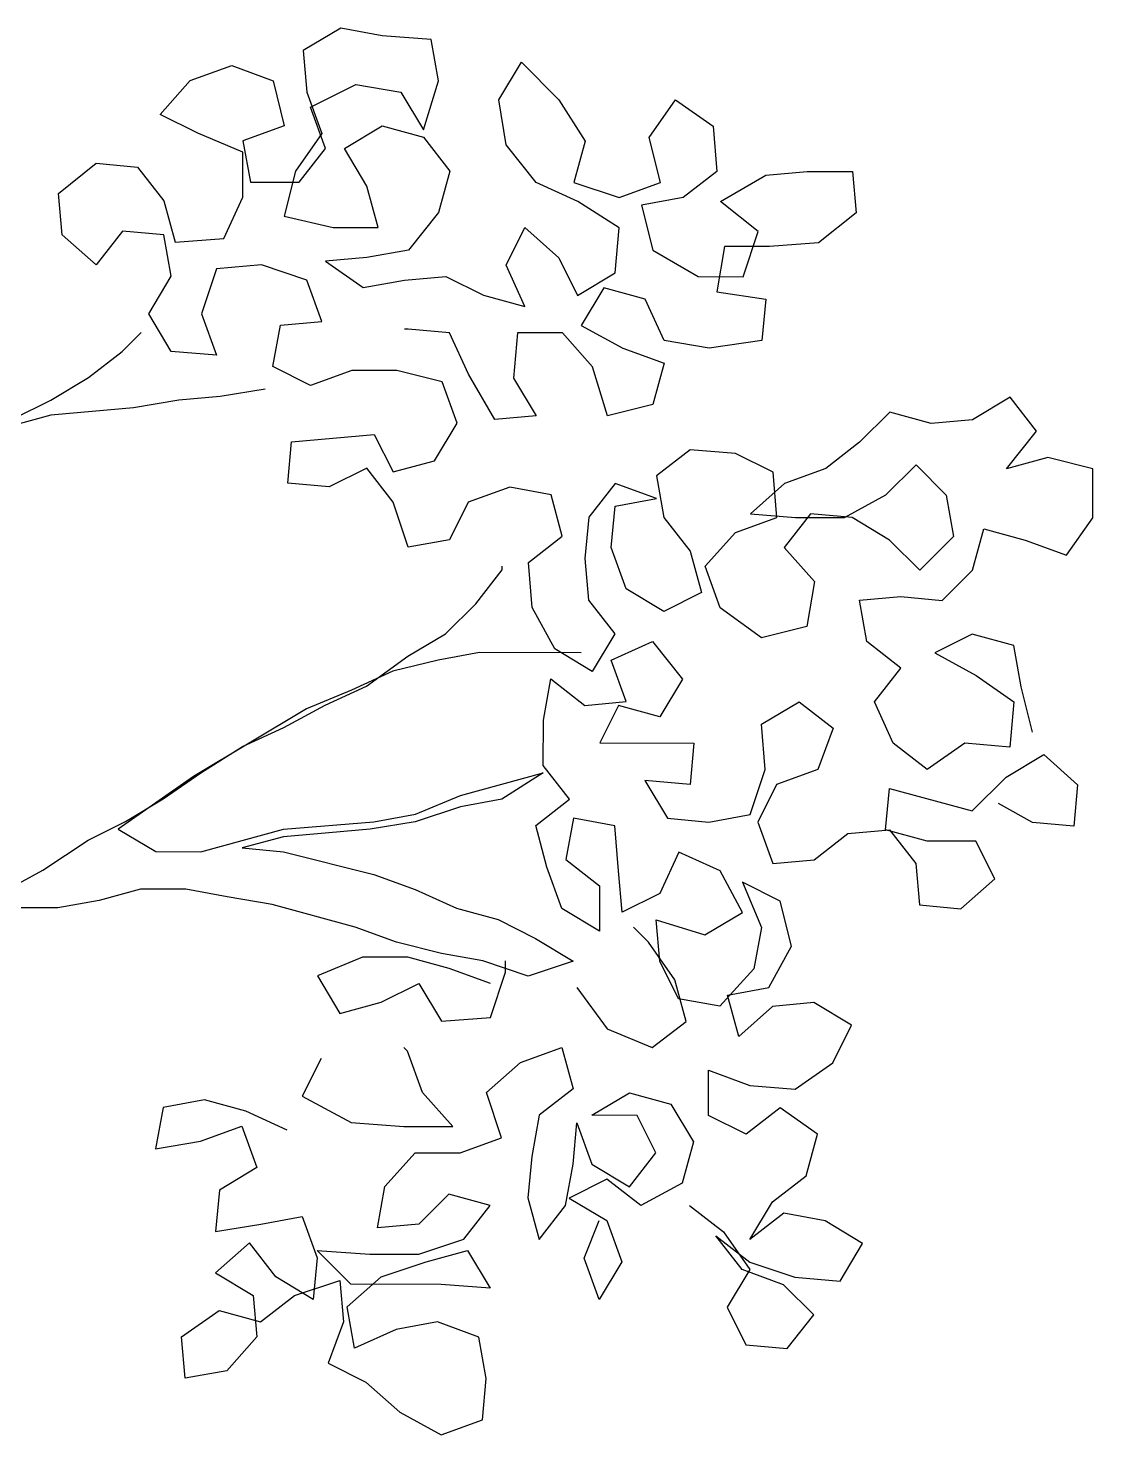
# Model space of a CAD drawing. Header units: millimetres. Extents: x 684983 to 685377, y 990360 to 990509.
# Drawn here: x 685005.0572 to 685005.2741, y 990364.4766 to 990364.7633 of the extents above; entities that cross this region are included whole.
import ezdxf

# ---------------------------------------------------------------- set-up
doc = ezdxf.new("R2010")
doc.units = ezdxf.units.MM
doc.layers.add('JACK  FRUIT TREE', color=7, linetype='Continuous')

# ---------------------------------------------------------------- blocks, each defined once
blk = doc.blocks.new('JT')
at = {"color": 3}
for p, q in [((0.58548, 1.18347, 157.72663), (0.5735, 1.1763, 157.72663)), ((0.59863, 1.18106, 157.72663), (0.58548, 1.18347, 157.72663)), ((0.61419, 1.17985, 157.72663), (0.59863, 1.18106, 157.72663)), ((0.61657, 1.16669, 157.72663), (0.61419, 1.17985, 157.72663)), ((0.5735, 1.1763, 157.72663), (0.57469, 1.16314, 157.72663)), ((0.63571, 1.16069, 157.72663), (0.6429, 1.17265, 157.72663)), ((0.6429, 1.17265, 157.72663), (0.65485, 1.16067, 157.72663)), ((0.5376, 1.16676, 157.72663), (0.55077, 1.17153, 157.72663)), ((0.55077, 1.17153, 157.72663), (0.56392, 1.16674, 157.72663)), ((0.52802, 1.156, 157.72663), (0.5376, 1.16676, 157.72663)), ((0.56392, 1.16674, 157.72663), (0.5675, 1.15237, 157.72663)), ((0.57588, 1.15835, 157.72663), (0.59024, 1.16551, 157.72663)), ((0.59024, 1.16551, 157.72663), (0.6046, 1.16311, 157.72663)), ((0.61177, 1.15114, 157.72663), (0.61657, 1.16669, 157.72663)), ((0.57469, 1.16314, 157.72663), (0.57946, 1.14997, 157.72663)), ((0.6046, 1.16311, 157.72663), (0.61177, 1.15114, 157.72663)), ((0.63809, 1.14633, 157.72663), (0.63571, 1.16069, 157.72663)), ((0.65485, 1.16067, 157.72663), (0.66321, 1.1475, 157.72663)), ((0.68355, 1.14868, 157.72663), (0.69194, 1.16064, 157.72663)), ((0.69194, 1.16064, 157.72663), (0.7039, 1.15225, 157.72663)), ((0.53998, 1.15001, 157.72663), (0.52802, 1.156, 157.72663)), ((0.58065, 1.14518, 157.72663), (0.57588, 1.15835, 157.72663)), ((0.5675, 1.15237, 157.72663), (0.55433, 1.1476, 157.72663)), ((0.58664, 1.14518, 157.72663), (0.59861, 1.15235, 157.72663)), ((0.59861, 1.15235, 157.72663), (0.61177, 1.14874, 157.72663)), ((0.7039, 1.15225, 157.72663), (0.70508, 1.13789, 157.72663)), ((0.55433, 1.14401, 157.72663), (0.53998, 1.15001, 157.72663)), ((0.55433, 1.1476, 157.72663), (0.55672, 1.13444, 157.72663)), ((0.57946, 1.14997, 157.72663), (0.57108, 1.13801, 157.72663)), ((0.61177, 1.14874, 157.72663), (0.62013, 1.13797, 157.72663)), ((0.64765, 1.13435, 157.72663), (0.63809, 1.14633, 157.72663)), ((0.66321, 1.1475, 157.72663), (0.65961, 1.13434, 157.72663)), ((0.68713, 1.13432, 157.72663), (0.68355, 1.14868, 157.72663)), ((0.55432, 1.12965, 157.72663), (0.55433, 1.14401, 157.72663)), ((0.57227, 1.13442, 157.72663), (0.58065, 1.14518, 157.72663)), ((0.5938, 1.13321, 157.72663), (0.58664, 1.14518, 157.72663)), ((0.49569, 1.1309, 157.72663), (0.50767, 1.14046, 157.72663)), ((0.50767, 1.14046, 157.72663), (0.52083, 1.13926, 157.72663)), ((0.52083, 1.13926, 157.72663), (0.52919, 1.12848, 157.72663)), ((0.57108, 1.13801, 157.72663), (0.56747, 1.12366, 157.72663)), ((0.62013, 1.13797, 157.72663), (0.61653, 1.12481, 157.72663)), ((0.70508, 1.13789, 157.72663), (0.6943, 1.12953, 157.72663)), ((0.70627, 1.12832, 157.72663), (0.72063, 1.13668, 157.72663)), ((0.72063, 1.13668, 157.72663), (0.73379, 1.13786, 157.72663)), ((0.73379, 1.13786, 157.72663), (0.74815, 1.13785, 157.72663)), ((0.74815, 1.13785, 157.72663), (0.74934, 1.12469, 157.72663)), ((0.55672, 1.13444, 157.72663), (0.57227, 1.13442, 157.72663)), ((0.59738, 1.12004, 157.72663), (0.5938, 1.13321, 157.72663)), ((0.6608, 1.12836, 157.72663), (0.64765, 1.13435, 157.72663)), ((0.65961, 1.13434, 157.72663), (0.67396, 1.12954, 157.72663)), ((0.67396, 1.12954, 157.72663), (0.68713, 1.13432, 157.72663)), ((0.49688, 1.11774, 157.72663), (0.49569, 1.1309, 157.72663)), ((0.52919, 1.12848, 157.72663), (0.53277, 1.11532, 157.72663)), ((0.54832, 1.1165, 157.72663), (0.55432, 1.12965, 157.72663)), ((0.67396, 1.11997, 157.72663), (0.6608, 1.12836, 157.72663)), ((0.6943, 1.12953, 157.72663), (0.68114, 1.12714, 157.72663)), ((0.71822, 1.11874, 157.72663), (0.70627, 1.12832, 157.72663)), ((0.56747, 1.12366, 157.72663), (0.58302, 1.12006, 157.72663)), ((0.61653, 1.12481, 157.72663), (0.60695, 1.11286, 157.72663)), ((0.68114, 1.12714, 157.72663), (0.68472, 1.11278, 157.72663)), ((0.74934, 1.12469, 157.72663), (0.73736, 1.11513, 157.72663)), ((0.51602, 1.11892, 157.72663), (0.50764, 1.10816, 157.72663)), ((0.52918, 1.11771, 157.72663), (0.51602, 1.11892, 157.72663)), ((0.58302, 1.12006, 157.72663), (0.59738, 1.12004, 157.72663)), ((0.63805, 1.10804, 157.72663), (0.64404, 1.12, 157.72663)), ((0.64404, 1.12, 157.72663), (0.6548, 1.11042, 157.72663)), ((0.67275, 1.10562, 157.72663), (0.67396, 1.11997, 157.72663)), ((0.50764, 1.10816, 157.72663), (0.49688, 1.11774, 157.72663)), ((0.53156, 1.10455, 157.72663), (0.52918, 1.11771, 157.72663)), ((0.53277, 1.11532, 157.72663), (0.54832, 1.1165, 157.72663)), ((0.71342, 1.10438, 157.72663), (0.71822, 1.11874, 157.72663)), ((0.73736, 1.11513, 157.72663), (0.72181, 1.11395, 157.72663)), ((0.59378, 1.11047, 157.72663), (0.58062, 1.10929, 157.72663)), ((0.60695, 1.11286, 157.72663), (0.59378, 1.11047, 157.72663)), ((0.6548, 1.11042, 157.72663), (0.66077, 1.09845, 157.72663)), ((0.68472, 1.11278, 157.72663), (0.69907, 1.1044, 157.72663)), ((0.70745, 1.11396, 157.72663), (0.70504, 1.0996, 157.72663)), ((0.72181, 1.11395, 157.72663), (0.70745, 1.11396, 157.72663)), ((0.54592, 1.10693, 157.72663), (0.54112, 1.09258, 157.72663)), ((0.56028, 1.10811, 157.72663), (0.54592, 1.10693, 157.72663)), ((0.57463, 1.10331, 157.72663), (0.56028, 1.10811, 157.72663)), ((0.58062, 1.10929, 157.72663), (0.59258, 1.1009, 157.72663)), ((0.64402, 1.09487, 157.72663), (0.63805, 1.10804, 157.72663)), ((0.66077, 1.09845, 157.72663), (0.67275, 1.10562, 157.72663)), ((0.52437, 1.09259, 157.72663), (0.53156, 1.10455, 157.72663)), ((0.57941, 1.09015, 157.72663), (0.57463, 1.10331, 157.72663)), ((0.59258, 1.1009, 157.72663), (0.60574, 1.10328, 157.72663)), ((0.60574, 1.10328, 157.72663), (0.6189, 1.10447, 157.72663)), ((0.6189, 1.10447, 157.72663), (0.63086, 1.09848, 157.72663)), ((0.69907, 1.1044, 157.72663), (0.71342, 1.10438, 157.72663)), ((0.63086, 1.09848, 157.72663), (0.64402, 1.09487, 157.72663)), ((0.66915, 1.10083, 157.72663), (0.66196, 1.08888, 157.72663)), ((0.68231, 1.09723, 157.72663), (0.66915, 1.10083, 157.72663)), ((0.68828, 1.08407, 157.72663), (0.68231, 1.09723, 157.72663)), ((0.70504, 1.0996, 157.72663), (0.7206, 1.0972, 157.72663)), ((0.7206, 1.0972, 157.72663), (0.71939, 1.08404, 157.72663)), ((0.53154, 1.08062, 157.72663), (0.52437, 1.09259, 157.72663)), ((0.54112, 1.09258, 157.72663), (0.5459, 1.07941, 157.72663)), ((0.56384, 1.0758, 157.72663), (0.56625, 1.08896, 157.72663)), ((0.56625, 1.08896, 157.72663), (0.57941, 1.09015, 157.72663)), ((0.60692, 1.08773, 157.72663), (0.60573, 1.08773, 157.72663)), ((0.62008, 1.08652, 157.72663), (0.60692, 1.08773, 157.72663)), ((0.66196, 1.08888, 157.72663), (0.67512, 1.08168, 157.72663)), ((0.62605, 1.07335, 157.72663), (0.62008, 1.08652, 157.72663)), ((0.64162, 1.0865, 157.72663), (0.64041, 1.07214, 157.72663)), ((0.65598, 1.08649, 157.72663), (0.64162, 1.0865, 157.72663)), ((0.66554, 1.07571, 157.72663), (0.65598, 1.08649, 157.72663)), ((0.70264, 1.08166, 157.72663), (0.68828, 1.08407, 157.72663)), ((0.71939, 1.08404, 157.72663), (0.70264, 1.08166, 157.72663)), ((0.5459, 1.07941, 157.72663), (0.53154, 1.08062, 157.72663)), ((0.67512, 1.08168, 157.72663), (0.68827, 1.07689, 157.72663)), ((0.5758, 1.06981, 157.72663), (0.56384, 1.0758, 157.72663)), ((0.58897, 1.07458, 157.72663), (0.5758, 1.06981, 157.72663)), ((0.60332, 1.07457, 157.72663), (0.58897, 1.07458, 157.72663)), ((0.61768, 1.07097, 157.72663), (0.60332, 1.07457, 157.72663)), ((0.67031, 1.06015, 157.72663), (0.66554, 1.07571, 157.72663)), ((0.68827, 1.07689, 157.72663), (0.68467, 1.06373, 157.72663)), ((0.62245, 1.0578, 157.72663), (0.61768, 1.07097, 157.72663)), ((0.63442, 1.05899, 157.72663), (0.62605, 1.07335, 157.72663)), ((0.64041, 1.07214, 157.72663), (0.64758, 1.06017, 157.72663)), ((0.79834, 1.06602, 157.72663), (0.78637, 1.05885, 157.72663)), ((0.8067, 1.05524, 157.72663), (0.79834, 1.06602, 157.72663)), ((0.68467, 1.06373, 157.72663), (0.67031, 1.06015, 157.72663)), ((0.76005, 1.06127, 157.72663), (0.75047, 1.0517, 157.72663)), ((0.7732, 1.05767, 157.72663), (0.76005, 1.06127, 157.72663)), ((0.61526, 1.04585, 157.72663), (0.62245, 1.0578, 157.72663)), ((0.64758, 1.06017, 157.72663), (0.63442, 1.05899, 157.72663)), ((0.78637, 1.05885, 157.72663), (0.7732, 1.05767, 157.72663)), ((0.56859, 1.03871, 157.72663), (0.5698, 1.05187, 157.72663)), ((0.5698, 1.05187, 157.72663), (0.59613, 1.05424, 157.72663)), ((0.59613, 1.05424, 157.72663), (0.6021, 1.04227, 157.72663)), ((0.75047, 1.0517, 157.72663), (0.73969, 1.04334, 157.72663)), ((0.79712, 1.04329, 157.72663), (0.8067, 1.05524, 157.72663)), ((0.69662, 1.04936, 157.72663), (0.68585, 1.041, 157.72663)), ((0.71098, 1.04815, 157.72663), (0.69662, 1.04936, 157.72663)), ((0.72294, 1.04216, 157.72663), (0.71098, 1.04815, 157.72663)), ((0.59372, 1.04347, 157.72663), (0.58175, 1.0375, 157.72663)), ((0.60209, 1.0327, 157.72663), (0.59372, 1.04347, 157.72663)), ((0.6021, 1.04227, 157.72663), (0.61526, 1.04585, 157.72663)), ((0.73969, 1.04334, 157.72663), (0.72652, 1.03857, 157.72663)), ((0.75883, 1.03495, 157.72663), (0.76841, 1.04451, 157.72663)), ((0.76841, 1.04451, 157.72663), (0.77797, 1.03493, 157.72663)), ((0.81028, 1.04686, 157.72663), (0.79712, 1.04329, 157.72663)), ((0.82464, 1.04326, 157.72663), (0.81028, 1.04686, 157.72663)), ((0.82462, 1.02771, 157.72663), (0.82464, 1.04326, 157.72663)), ((0.58175, 1.0375, 157.72663), (0.56859, 1.03871, 157.72663)), ((0.67268, 1.03861, 157.72663), (0.6643, 1.02785, 157.72663)), ((0.68584, 1.03382, 157.72663), (0.67268, 1.03861, 157.72663)), ((0.68585, 1.041, 157.72663), (0.68823, 1.02783, 157.72663)), ((0.72652, 1.03857, 157.72663), (0.71575, 1.029, 157.72663)), ((0.72412, 1.0278, 157.72663), (0.72294, 1.04216, 157.72663)), ((0.63918, 1.03745, 157.72663), (0.62602, 1.03267, 157.72663)), ((0.65234, 1.03504, 157.72663), (0.63918, 1.03745, 157.72663)), ((0.65592, 1.02188, 157.72663), (0.65234, 1.03504, 157.72663)), ((0.67268, 1.03144, 157.72663), (0.68584, 1.03382, 157.72663)), ((0.74566, 1.02778, 157.72663), (0.75883, 1.03495, 157.72663)), ((0.77797, 1.03493, 157.72663), (0.78035, 1.02177, 157.72663)), ((0.60686, 1.01834, 157.72663), (0.60209, 1.0327, 157.72663)), ((0.62602, 1.03267, 157.72663), (0.62002, 1.02072, 157.72663)), ((0.67147, 1.01828, 157.72663), (0.67268, 1.03144, 157.72663)), ((0.6643, 1.02785, 157.72663), (0.66309, 1.01469, 157.72663)), ((0.68823, 1.02783, 157.72663), (0.69659, 1.01706, 157.72663)), ((0.71096, 1.02303, 157.72663), (0.72412, 1.0278, 157.72663)), ((0.71575, 1.029, 157.72663), (0.7301, 1.02779, 157.72663)), ((0.73489, 1.02899, 157.72663), (0.72651, 1.01823, 157.72663)), ((0.7301, 1.02779, 157.72663), (0.74566, 1.02778, 157.72663)), ((0.74805, 1.02778, 157.72663), (0.73489, 1.02899, 157.72663)), ((0.76001, 1.02059, 157.72663), (0.74805, 1.02778, 157.72663)), ((0.81624, 1.01575, 157.72663), (0.82462, 1.02771, 157.72663)), ((0.62002, 1.02072, 157.72663), (0.60686, 1.01834, 157.72663)), ((0.64514, 1.01351, 157.72663), (0.65592, 1.02188, 157.72663)), ((0.70138, 1.01227, 157.72663), (0.71096, 1.02303, 157.72663)), ((0.76957, 1.01101, 157.72663), (0.76001, 1.02059, 157.72663)), ((0.78035, 1.02177, 157.72663), (0.76957, 1.01101, 157.72663)), ((0.78632, 1.01099, 157.72663), (0.78992, 1.02415, 157.72663)), ((0.78992, 1.02415, 157.72663), (0.80308, 1.02055, 157.72663)), ((0.80308, 1.02055, 157.72663), (0.81624, 1.01575, 157.72663)), ((0.67624, 1.00511, 157.72663), (0.67147, 1.01828, 157.72663)), ((0.69659, 1.01706, 157.72663), (0.70017, 1.00389, 157.72663)), ((0.72651, 1.01823, 157.72663), (0.73607, 1.00745, 157.72663)), ((0.64633, 0.99916, 157.72663), (0.64514, 1.01351, 157.72663)), ((0.66309, 1.01469, 157.72663), (0.66428, 1.00153, 157.72663)), ((0.70615, 0.9991, 157.72663), (0.70138, 1.01227, 157.72663)), ((0.73607, 1.00745, 157.72663), (0.73366, 0.99309, 157.72663)), ((0.77674, 1.00143, 157.72663), (0.78632, 1.01099, 157.72663)), ((0.6882, 0.99792, 157.72663), (0.67624, 1.00511, 157.72663)), ((0.70017, 1.00389, 157.72663), (0.6882, 0.99792, 157.72663)), ((0.75042, 1.00145, 157.72663), (0.76358, 1.00264, 157.72663)), ((0.76358, 1.00264, 157.72663), (0.77674, 1.00143, 157.72663)), ((0.65349, 0.98599, 157.72663), (0.64633, 0.99916, 157.72663)), ((0.66428, 1.00153, 157.72663), (0.67264, 0.99076, 157.72663)), ((0.7193, 0.98952, 157.72663), (0.70615, 0.9991, 157.72663)), ((0.7528, 0.98829, 157.72663), (0.75042, 1.00145, 157.72663)), ((0.67264, 0.99076, 157.72663), (0.66545, 0.9788, 157.72663)), ((0.73366, 0.99309, 157.72663), (0.7193, 0.98952, 157.72663)), ((0.7863, 0.99065, 157.72663), (0.77433, 0.98468, 157.72663)), ((0.79946, 0.98705, 157.72663), (0.7863, 0.99065, 157.72663)), ((0.66545, 0.9788, 157.72663), (0.65349, 0.98599, 157.72663)), ((0.67144, 0.98238, 157.72663), (0.6846, 0.98835, 157.72663)), ((0.6846, 0.98835, 157.72663), (0.69416, 0.97638, 157.72663)), ((0.76356, 0.9799, 157.72663), (0.7528, 0.98829, 157.72663)), ((0.77433, 0.98468, 157.72663), (0.78749, 0.97749, 157.72663)), ((0.80184, 0.97389, 157.72663), (0.79946, 0.98705, 157.72663)), ((0.67621, 0.96922, 157.72663), (0.67144, 0.98238, 157.72663)), ((0.64988, 0.96326, 157.72663), (0.65229, 0.97642, 157.72663)), ((0.65229, 0.97642, 157.72663), (0.66305, 0.96803, 157.72663)), ((0.69416, 0.97638, 157.72663), (0.68697, 0.96442, 157.72663)), ((0.75518, 0.96914, 157.72663), (0.76356, 0.9799, 157.72663)), ((0.78749, 0.97749, 157.72663), (0.79945, 0.9691, 157.72663)), ((0.80542, 0.95953, 157.72663), (0.80184, 0.97389, 157.72663)), ((0.66305, 0.96803, 157.72663), (0.67621, 0.96922, 157.72663)), ((0.67382, 0.96802, 157.72663), (0.66782, 0.95606, 157.72663)), ((0.68697, 0.96442, 157.72663), (0.67382, 0.96802, 157.72663)), ((0.71928, 0.962, 157.72663), (0.73125, 0.96917, 157.72663)), ((0.73125, 0.96917, 157.72663), (0.74201, 0.96078, 157.72663)), ((0.76115, 0.95598, 157.72663), (0.75518, 0.96914, 157.72663)), ((0.79945, 0.9691, 157.72663), (0.79824, 0.95475, 157.72663)), ((0.64987, 0.9489, 157.72663), (0.64988, 0.96326, 157.72663)), ((0.72046, 0.94764, 157.72663), (0.71928, 0.962, 157.72663)), ((0.74201, 0.96078, 157.72663), (0.73721, 0.94762, 157.72663)), ((0.66782, 0.95606, 157.72663), (0.69773, 0.95604, 157.72663)), ((0.69773, 0.95604, 157.72663), (0.69653, 0.94288, 157.72663)), ((0.77191, 0.94759, 157.72663), (0.76115, 0.95598, 157.72663)), ((0.78388, 0.95596, 157.72663), (0.77191, 0.94759, 157.72663)), ((0.79824, 0.95475, 157.72663), (0.78388, 0.95596, 157.72663)), ((0.65823, 0.93813, 157.72663), (0.64987, 0.9489, 157.72663)), ((0.79703, 0.94518, 157.72663), (0.809, 0.95234, 157.72663)), ((0.809, 0.95234, 157.72663), (0.81976, 0.94276, 157.72663)), ((0.71566, 0.93329, 157.72663), (0.72046, 0.94764, 157.72663)), ((0.73721, 0.94762, 157.72663), (0.72404, 0.94285, 157.72663)), ((0.78625, 0.93442, 157.72663), (0.79703, 0.94518, 157.72663)), ((0.69653, 0.94288, 157.72663), (0.68217, 0.94409, 157.72663)), ((0.68217, 0.94409, 157.72663), (0.68934, 0.93211, 157.72663)), ((0.72404, 0.94285, 157.72663), (0.71805, 0.93089, 157.72663)), ((0.75873, 0.92846, 157.72663), (0.75994, 0.94162, 157.72663)), ((0.75994, 0.94162, 157.72663), (0.78625, 0.93442, 157.72663)), ((0.81976, 0.94276, 157.72663), (0.81855, 0.9296, 157.72663)), ((0.64746, 0.92976, 157.72663), (0.65823, 0.93813, 157.72663)), ((0.80539, 0.93081, 157.72663), (0.79463, 0.9368, 157.72663)), ((0.65943, 0.93214, 157.72663), (0.65702, 0.91898, 157.72663)), ((0.67258, 0.92974, 157.72663), (0.65943, 0.93214, 157.72663)), ((0.68934, 0.93211, 157.72663), (0.7025, 0.93091, 157.72663)), ((0.7025, 0.93091, 157.72663), (0.71566, 0.93329, 157.72663)), ((0.71805, 0.93089, 157.72663), (0.72282, 0.91773, 157.72663)), ((0.81855, 0.9296, 157.72663), (0.80539, 0.93081, 157.72663)), ((0.65104, 0.9166, 157.72663), (0.64746, 0.92976, 157.72663)), ((0.67377, 0.91538, 157.72663), (0.67258, 0.92974, 157.72663)), ((0.73599, 0.91891, 157.72663), (0.74676, 0.92728, 157.72663)), ((0.74676, 0.92728, 157.72663), (0.75992, 0.92846, 157.72663)), ((0.77189, 0.92486, 157.72663), (0.75873, 0.92846, 157.72663)), ((0.75992, 0.92846, 157.72663), (0.76829, 0.91768, 157.72663)), ((0.78744, 0.92485, 157.72663), (0.77189, 0.92486, 157.72663)), ((0.79341, 0.91288, 157.72663), (0.78744, 0.92485, 157.72663)), ((0.65702, 0.91898, 157.72663), (0.66778, 0.9106, 157.72663)), ((0.69292, 0.92134, 157.72663), (0.68692, 0.90819, 157.72663)), ((0.70607, 0.91535, 157.72663), (0.69292, 0.92134, 157.72663)), ((0.72282, 0.91773, 157.72663), (0.73599, 0.91891, 157.72663)), ((0.76829, 0.91768, 157.72663), (0.76947, 0.90452, 157.72663)), ((0.65581, 0.90343, 157.72663), (0.65104, 0.9166, 157.72663)), ((0.67495, 0.90222, 157.72663), (0.67377, 0.91538, 157.72663)), ((0.71324, 0.90218, 157.72663), (0.70607, 0.91535, 157.72663)), ((0.66778, 0.9106, 157.72663), (0.66777, 0.89624, 157.72663)), ((0.72521, 0.90576, 157.72663), (0.71325, 0.91175, 157.72663)), ((0.71325, 0.91175, 157.72663), (0.71922, 0.89739, 157.72663)), ((0.78263, 0.90331, 157.72663), (0.79341, 0.91288, 157.72663)), ((0.68692, 0.90819, 157.72663), (0.67495, 0.90222, 157.72663)), ((0.72878, 0.8914, 157.72663), (0.72521, 0.90576, 157.72663)), ((0.76947, 0.90452, 157.72663), (0.78263, 0.90331, 157.72663)), ((0.66777, 0.89624, 157.72663), (0.65581, 0.90343, 157.72663)), ((0.6869, 0.88665, 157.72663), (0.68572, 0.89981, 157.72663)), ((0.68572, 0.89981, 157.72663), (0.70127, 0.89501, 157.72663)), ((0.70127, 0.89501, 157.72663), (0.71324, 0.90218, 157.72663)), ((0.68332, 0.89264, 157.72663), (0.67854, 0.89743, 157.72663)), ((0.71922, 0.89739, 157.72663), (0.71681, 0.88423, 157.72663)), ((0.69168, 0.88066, 157.72663), (0.68332, 0.89264, 157.72663)), ((0.72159, 0.87824, 157.72663), (0.72878, 0.8914, 157.72663)), ((0.59238, 0.88793, 157.72663), (0.57802, 0.88197, 157.72663)), ((0.60674, 0.88792, 157.72663), (0.59238, 0.88793, 157.72663)), ((0.6199, 0.88432, 157.72663), (0.60674, 0.88792, 157.72663)), ((0.63784, 0.88311, 157.72663), (0.63785, 0.8867, 157.72663)), ((0.69287, 0.87468, 157.72663), (0.6869, 0.88665, 157.72663)), ((0.57802, 0.88197, 157.72663), (0.58519, 0.86999, 157.72663)), ((0.63306, 0.87952, 157.72663), (0.6199, 0.88432, 157.72663)), ((0.63305, 0.86875, 157.72663), (0.63784, 0.88311, 157.72663)), ((0.71681, 0.88423, 157.72663), (0.70603, 0.87228, 157.72663)), ((0.59835, 0.87357, 157.72663), (0.61032, 0.87954, 157.72663)), ((0.61032, 0.87954, 157.72663), (0.61749, 0.86757, 157.72663)), ((0.66057, 0.8783, 157.72663), (0.67013, 0.86513, 157.72663)), ((0.69526, 0.8675, 157.72663), (0.69168, 0.88066, 157.72663)), ((0.70843, 0.87586, 157.72663), (0.72159, 0.87824, 157.72663)), ((0.58519, 0.86999, 157.72663), (0.59835, 0.87357, 157.72663)), ((0.70603, 0.87228, 157.72663), (0.69287, 0.87468, 157.72663)), ((0.71201, 0.8627, 157.72663), (0.70843, 0.87586, 157.72663)), ((0.73595, 0.87345, 157.72663), (0.72278, 0.87226, 157.72663)), ((0.7479, 0.86626, 157.72663), (0.73595, 0.87345, 157.72663)), ((0.61749, 0.86757, 157.72663), (0.63305, 0.86875, 157.72663)), ((0.72278, 0.87226, 157.72663), (0.71201, 0.8627, 157.72663)), ((0.67013, 0.86513, 157.72663), (0.68448, 0.85914, 157.72663)), ((0.68448, 0.85914, 157.72663), (0.69526, 0.8675, 157.72663)), ((0.74191, 0.8543, 157.72663), (0.7479, 0.86626, 157.72663)), ((0.57919, 0.85564, 157.72663), (0.5732, 0.84368, 157.72663)), ((0.60671, 0.85801, 157.72663), (0.60552, 0.85921, 157.72663)), ((0.61149, 0.84484, 157.72663), (0.60671, 0.85801, 157.72663)), ((0.6426, 0.85439, 157.72663), (0.65577, 0.85916, 157.72663)), ((0.65577, 0.85916, 157.72663), (0.65935, 0.846, 157.72663)), ((0.63183, 0.84483, 157.72663), (0.6426, 0.85439, 157.72663)), ((0.70241, 0.83758, 157.72663), (0.70242, 0.85194, 157.72663)), ((0.70242, 0.85194, 157.72663), (0.71558, 0.84714, 157.72663)), ((0.72994, 0.84593, 157.72663), (0.74191, 0.8543, 157.72663)), ((0.65935, 0.846, 157.72663), (0.64857, 0.83763, 157.72663)), ((0.71558, 0.84714, 157.72663), (0.72994, 0.84593, 157.72663)), ((0.54209, 0.84252, 157.72663), (0.52893, 0.84013, 157.72663)), ((0.55525, 0.83891, 157.72663), (0.54209, 0.84252, 157.72663)), ((0.5732, 0.84368, 157.72663), (0.58875, 0.83529, 157.72663)), ((0.62105, 0.83407, 157.72663), (0.61149, 0.84484, 157.72663)), ((0.6366, 0.83046, 157.72663), (0.63183, 0.84483, 157.72663)), ((0.66532, 0.83762, 157.72663), (0.67729, 0.84478, 157.72663)), ((0.67729, 0.84478, 157.72663), (0.69045, 0.84118, 157.72663)), ((0.52893, 0.84013, 157.72663), (0.52652, 0.82698, 157.72663)), ((0.5684, 0.83292, 157.72663), (0.55525, 0.83891, 157.72663)), ((0.64857, 0.83763, 157.72663), (0.64617, 0.82447, 157.72663)), ((0.67968, 0.8376, 157.72663), (0.66532, 0.83762, 157.72663)), ((0.68565, 0.82563, 157.72663), (0.67968, 0.8376, 157.72663)), ((0.69045, 0.84118, 157.72663), (0.69762, 0.82921, 157.72663)), ((0.71437, 0.83159, 157.72663), (0.70241, 0.83758, 157.72663)), ((0.72515, 0.83995, 157.72663), (0.71437, 0.83159, 157.72663)), ((0.7371, 0.83157, 157.72663), (0.72515, 0.83995, 157.72663)), ((0.54088, 0.82936, 157.72663), (0.55405, 0.83413, 157.72663)), ((0.55405, 0.83413, 157.72663), (0.55882, 0.82096, 157.72663)), ((0.58875, 0.83529, 157.72663), (0.6055, 0.83408, 157.72663)), ((0.6055, 0.83408, 157.72663), (0.62105, 0.83407, 157.72663)), ((0.65932, 0.82207, 157.72663), (0.66053, 0.83523, 157.72663)), ((0.66053, 0.83523, 157.72663), (0.66531, 0.82206, 157.72663)), ((0.52652, 0.82698, 157.72663), (0.54088, 0.82936, 157.72663)), ((0.62343, 0.82569, 157.72663), (0.6366, 0.83046, 157.72663)), ((0.69762, 0.82921, 157.72663), (0.69402, 0.81605, 157.72663)), ((0.7335, 0.81841, 157.72663), (0.7371, 0.83157, 157.72663)), ((0.5995, 0.81494, 157.72663), (0.60908, 0.8257, 157.72663)), ((0.60908, 0.8257, 157.72663), (0.62343, 0.82569, 157.72663)), ((0.64617, 0.82447, 157.72663), (0.64496, 0.81131, 157.72663)), ((0.67727, 0.81487, 157.72663), (0.68565, 0.82563, 157.72663)), ((0.55882, 0.82096, 157.72663), (0.54685, 0.8138, 157.72663)), ((0.65692, 0.80891, 157.72663), (0.65932, 0.82207, 157.72663)), ((0.66531, 0.82206, 157.72663), (0.67727, 0.81487, 157.72663)), ((0.59709, 0.80179, 157.72663), (0.5995, 0.81494, 157.72663)), ((0.67009, 0.81727, 157.72663), (0.65812, 0.8113, 157.72663)), ((0.68085, 0.80889, 157.72663), (0.67009, 0.81727, 157.72663)), ((0.69402, 0.81605, 157.72663), (0.68085, 0.80889, 157.72663)), ((0.72273, 0.81005, 157.72663), (0.7335, 0.81841, 157.72663)), ((0.54685, 0.8138, 157.72663), (0.54564, 0.80064, 157.72663)), ((0.61983, 0.81253, 157.72663), (0.61025, 0.80297, 157.72663)), ((0.63299, 0.80893, 157.72663), (0.61983, 0.81253, 157.72663)), ((0.64496, 0.81131, 157.72663), (0.64853, 0.79815, 157.72663)), ((0.65812, 0.8113, 157.72663), (0.67008, 0.80411, 157.72663)), ((0.71554, 0.79809, 157.72663), (0.72273, 0.81005, 157.72663)), ((0.62461, 0.79817, 157.72663), (0.63299, 0.80893, 157.72663)), ((0.64853, 0.79815, 157.72663), (0.65692, 0.80891, 157.72663)), ((0.6964, 0.80887, 157.72663), (0.70716, 0.80049, 157.72663)), ((0.72631, 0.80645, 157.72663), (0.71554, 0.79809, 157.72663)), ((0.73947, 0.80405, 157.72663), (0.72631, 0.80645, 157.72663)), ((0.54564, 0.80064, 157.72663), (0.56, 0.80302, 157.72663)), ((0.56, 0.80302, 157.72663), (0.57316, 0.8054, 157.72663)), ((0.57316, 0.8054, 157.72663), (0.57794, 0.79223, 157.72663)), ((0.61025, 0.80297, 157.72663), (0.59709, 0.80179, 157.72663)), ((0.66289, 0.79215, 157.72663), (0.66768, 0.80411, 157.72663)), ((0.67008, 0.80411, 157.72663), (0.67485, 0.79095, 157.72663)), ((0.75143, 0.79686, 157.72663), (0.73947, 0.80405, 157.72663)), ((0.55641, 0.79704, 157.72663), (0.54563, 0.78747, 157.72663)), ((0.56477, 0.78626, 157.72663), (0.55641, 0.79704, 157.72663)), ((0.61024, 0.7934, 157.72663), (0.62461, 0.79817, 157.72663)), ((0.71313, 0.78852, 157.72663), (0.70477, 0.79929, 157.72663)), ((0.70477, 0.79929, 157.72663), (0.71553, 0.79091, 157.72663)), ((0.70716, 0.80049, 157.72663), (0.71553, 0.78852, 157.72663)), ((0.74424, 0.7849, 157.72663), (0.75143, 0.79686, 157.72663)), ((0.57794, 0.79223, 157.72663), (0.57673, 0.77907, 157.72663)), ((0.5887, 0.78385, 157.72663), (0.57794, 0.79462, 157.72663)), ((0.57794, 0.79462, 157.72663), (0.59469, 0.79341, 157.72663)), ((0.59469, 0.79341, 157.72663), (0.61024, 0.7934, 157.72663)), ((0.61263, 0.791, 157.72663), (0.6258, 0.79458, 157.72663)), ((0.6258, 0.79458, 157.72663), (0.63297, 0.78261, 157.72663)), ((0.66766, 0.77899, 157.72663), (0.66289, 0.79215, 157.72663)), ((0.59827, 0.78623, 157.72663), (0.61263, 0.791, 157.72663)), ((0.67485, 0.79095, 157.72663), (0.66766, 0.77899, 157.72663)), ((0.71553, 0.78852, 157.72663), (0.70834, 0.77656, 157.72663)), ((0.72629, 0.78372, 157.72663), (0.71313, 0.78852, 157.72663)), ((0.71553, 0.79091, 157.72663), (0.72988, 0.78611, 157.72663)), ((0.54563, 0.78747, 157.72663), (0.55759, 0.78029, 157.72663)), ((0.57673, 0.77907, 157.72663), (0.56477, 0.78626, 157.72663)), ((0.57075, 0.78027, 157.72663), (0.58511, 0.78505, 157.72663)), ((0.58511, 0.78505, 157.72663), (0.5863, 0.77188, 157.72663)), ((0.5875, 0.77667, 157.72663), (0.59827, 0.78623, 157.72663)), ((0.61741, 0.78382, 157.72663), (0.5887, 0.78385, 157.72663)), ((0.63297, 0.78261, 157.72663), (0.61741, 0.78382, 157.72663)), ((0.73585, 0.77414, 157.72663), (0.72629, 0.78372, 157.72663)), ((0.72988, 0.78611, 157.72663), (0.74424, 0.7849, 157.72663)), ((0.55759, 0.78029, 157.72663), (0.55877, 0.76712, 157.72663)), ((0.55997, 0.77191, 157.72663), (0.57075, 0.78027, 157.72663)), ((0.53484, 0.76714, 157.72663), (0.54682, 0.77551, 157.72663)), ((0.54682, 0.77551, 157.72663), (0.55997, 0.77191, 157.72663)), ((0.58988, 0.76351, 157.72663), (0.5875, 0.77667, 157.72663)), ((0.70834, 0.77656, 157.72663), (0.71431, 0.76459, 157.72663)), ((0.5863, 0.77188, 157.72663), (0.5815, 0.75873, 157.72663)), ((0.61621, 0.77186, 157.72663), (0.60304, 0.76948, 157.72663)), ((0.62936, 0.76706, 157.72663), (0.61621, 0.77186, 157.72663)), ((0.72747, 0.76338, 157.72663), (0.73585, 0.77414, 157.72663)), ((0.53603, 0.75398, 157.72663), (0.53484, 0.76714, 157.72663)), ((0.55877, 0.76712, 157.72663), (0.54919, 0.75636, 157.72663)), ((0.60304, 0.76948, 157.72663), (0.58988, 0.76351, 157.72663)), ((0.63174, 0.7539, 157.72663), (0.62936, 0.76706, 157.72663)), ((0.71431, 0.76459, 157.72663), (0.72747, 0.76338, 157.72663)), ((0.54919, 0.75636, 157.72663), (0.53603, 0.75398, 157.72663)), ((0.5815, 0.75873, 157.72663), (0.59346, 0.75273, 157.72663)), ((0.59346, 0.75273, 157.72663), (0.60422, 0.74315, 157.72663)), ((0.63054, 0.74074, 157.72663), (0.63174, 0.7539, 157.72663)), ((0.60422, 0.74315, 157.72663), (0.61737, 0.73596, 157.72663)), ((0.61737, 0.73596, 157.72663), (0.63054, 0.74074, 157.72663))]:
    blk.add_line(p, q, dxfattribs=at)
for p, q in [((0.51599, 1.08063, 157.72663), (0.52197, 1.08661, 157.72663)), ((0.50521, 1.07227, 157.72663), (0.51599, 1.08063, 157.72663)), ((0.49324, 1.0651, 157.72663), (0.50521, 1.07227, 157.72663)), ((0.48127, 1.05913, 157.72663), (0.49324, 1.0651, 157.72663)), ((0.53392, 1.06506, 157.72663), (0.51956, 1.06268, 157.72663)), ((0.54708, 1.06625, 157.72663), (0.53392, 1.06506, 157.72663)), ((0.56144, 1.06863, 157.72663), (0.54708, 1.06625, 157.72663)), ((0.51956, 1.06268, 157.72663), (0.49324, 1.06032, 157.72663)), ((0.49324, 1.06032, 157.72663), (0.48007, 1.05674, 157.72663)), ((0.63677, 1.01113, 157.72663), (0.63677, 1.01233, 157.72663)), ((0.62838, 1.00037, 157.72663), (0.63677, 1.01113, 157.72663)), ((0.6188, 0.99081, 157.72663), (0.62838, 1.00037, 157.72663)), ((0.60683, 0.98364, 157.72663), (0.6188, 0.99081, 157.72663)), ((0.62956, 0.98481, 157.72663), (0.6164, 0.98243, 157.72663)), ((0.66187, 0.98478, 157.72663), (0.62956, 0.98481, 157.72663)), ((0.59366, 0.97408, 157.72663), (0.60683, 0.98364, 157.72663)), ((0.6164, 0.98243, 157.72663), (0.60204, 0.97886, 157.72663)), ((0.60204, 0.97886, 157.72663), (0.58887, 0.97289, 157.72663)), ((0.58887, 0.97289, 157.72663), (0.57451, 0.96692, 157.72663)), ((0.58049, 0.96811, 157.72663), (0.59366, 0.97408, 157.72663)), ((0.57451, 0.96692, 157.72663), (0.5386, 0.94541, 157.72663)), ((0.56732, 0.96094, 157.72663), (0.58049, 0.96811, 157.72663)), ((0.55416, 0.95497, 157.72663), (0.56732, 0.96094, 157.72663)), ((0.54099, 0.94661, 157.72663), (0.55416, 0.95497, 157.72663)), ((0.5386, 0.94541, 157.72663), (0.51465, 0.92869, 157.72663)), ((0.52902, 0.93824, 157.72663), (0.54099, 0.94661, 157.72663)), ((0.62354, 0.93935, 157.72663), (0.64987, 0.94651, 157.72663)), ((0.64987, 0.94651, 157.72663), (0.6367, 0.93815, 157.72663)), ((0.51705, 0.93108, 157.72663), (0.52902, 0.93824, 157.72663)), ((0.62354, 0.93576, 157.72663), (0.60917, 0.93099, 157.72663)), ((0.60918, 0.93338, 157.72663), (0.62354, 0.93935, 157.72663)), ((0.6367, 0.93815, 157.72663), (0.62354, 0.93576, 157.72663)), ((0.50508, 0.9251, 157.72663), (0.51705, 0.93108, 157.72663)), ((0.5673, 0.92864, 157.72663), (0.59601, 0.931, 157.72663)), ((0.60917, 0.93099, 157.72663), (0.59481, 0.92861, 157.72663)), ((0.59601, 0.931, 157.72663), (0.60918, 0.93338, 157.72663)), ((0.51465, 0.92869, 157.72663), (0.52661, 0.9215, 157.72663)), ((0.54097, 0.92148, 157.72663), (0.5673, 0.92864, 157.72663)), ((0.58165, 0.92743, 157.72663), (0.56729, 0.92624, 157.72663)), ((0.59481, 0.92861, 157.72663), (0.58165, 0.92743, 157.72663)), ((0.49071, 0.91555, 157.72663), (0.50508, 0.9251, 157.72663)), ((0.56729, 0.92624, 157.72663), (0.55413, 0.92267, 157.72663)), ((0.55413, 0.92267, 157.72663), (0.56729, 0.92146, 157.72663)), ((0.52661, 0.9215, 157.72663), (0.54097, 0.92148, 157.72663)), ((0.56729, 0.92146, 157.72663), (0.596, 0.91425, 157.72663)), ((0.47754, 0.90838, 157.72663), (0.49071, 0.91555, 157.72663)), ((0.596, 0.91425, 157.72663), (0.60915, 0.90946, 157.72663)), ((0.52181, 0.90954, 157.72663), (0.50865, 0.90596, 157.72663)), ((0.53617, 0.90952, 157.72663), (0.52181, 0.90954, 157.72663)), ((0.54933, 0.90712, 157.72663), (0.53617, 0.90952, 157.72663)), ((0.60915, 0.90946, 157.72663), (0.62231, 0.90346, 157.72663)), ((0.50865, 0.90596, 157.72663), (0.49548, 0.90358, 157.72663)), ((0.56368, 0.90471, 157.72663), (0.54933, 0.90712, 157.72663)), ((0.59, 0.89751, 157.72663), (0.56368, 0.90471, 157.72663)), ((0.49548, 0.90358, 157.72663), (0.47993, 0.90359, 157.72663)), ((0.62231, 0.90346, 157.72663), (0.63547, 0.89986, 157.72663)), ((0.63547, 0.89986, 157.72663), (0.64743, 0.89387, 157.72663)), ((0.60316, 0.89271, 157.72663), (0.59, 0.89751, 157.72663)), ((0.61751, 0.88911, 157.72663), (0.60316, 0.89271, 157.72663)), ((0.64743, 0.89387, 157.72663), (0.65938, 0.88668, 157.72663)), ((0.63067, 0.8867, 157.72663), (0.61751, 0.88911, 157.72663)), ((0.64502, 0.8819, 157.72663), (0.63067, 0.8867, 157.72663)), ((0.65938, 0.88668, 157.72663), (0.64502, 0.8819, 157.72663))]:
    blk.add_line(p, q)

msp = doc.modelspace()

# ---------------------------------------------------------------- block references
at = {"layer": 'JACK  FRUIT TREE', "xscale": 0.6405624211285185, "yscale": 0.6405624211285185, "zscale": 0.6405624211285185}
msp.add_blockref('JT', (685004.74587, 990364.0052, -101.03375), dxfattribs=at)

doc.saveas('drawing.dxf')
